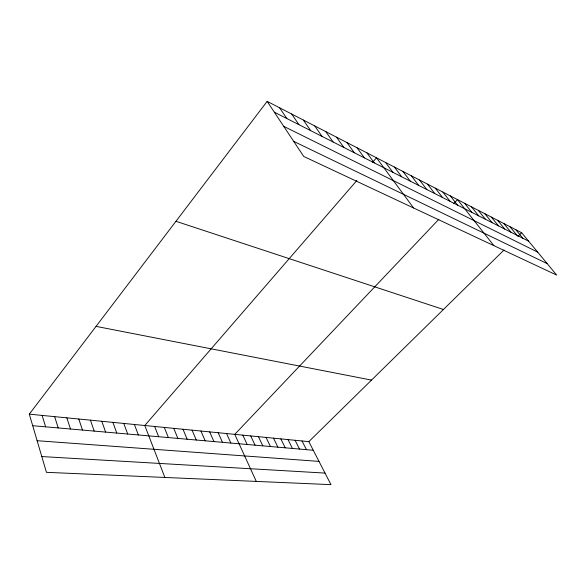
<?xml version="1.0" encoding="UTF-8"?>
<svg xmlns="http://www.w3.org/2000/svg" width="586" height="586" viewBox="0 0 586 586"><rect width="100%" height="100%" fill="white"/><g stroke="black" fill="none" stroke-linecap="round" stroke-linejoin="round"><path stroke-width="0.88" d="M29.3 414.148L308.837 441.639L330.965 484.637L46.441 472.331L29.3 414.148L267.143 101.363L521.628 232.715L556.7 275.105L303.738 156.462L267.143 101.363M356.881 180.466L144.779 425.509L164.871 477.451M372.418 162.512L376.49 157.802L413.635 208.008M438.877 219.267L234.774 434.358L256.287 481.406M453.762 203.584L457.52 199.628L493.888 245.644M308.837 441.639L504.019 250.002M517.826 236.451L521.628 232.715M41.789 456.56L325.025 473.085M37.123 440.709L319.011 461.402M32.706 425.707L313.276 450.268M96.045 326.373L371.517 380.094M175.947 221.288L443.434 309.489M293.718 141.387L547.236 263.663M283.734 126.342L537.692 252.134M274.336 112.197L528.631 241.183M515.827 229.719L522.859 238.253M509.901 226.665L516.955 235.257M503.843 223.537L510.926 232.203M497.661 220.343L504.766 229.075M491.339 217.084L498.466 225.881M484.871 213.744L492.028 222.614M478.264 210.337L485.442 219.274M471.51 206.851L478.703 215.86M464.595 203.276L471.811 212.359M450.275 195.885L457.527 205.115M442.862 192.061L450.129 201.364M435.266 188.143L442.555 197.519M427.487 184.121L434.79 193.585M419.51 180.012L426.828 189.542M411.343 175.793L418.668 185.403M402.956 171.464L410.295 181.162M394.363 167.032L401.71 176.804M385.544 162.476L392.898 172.335M366.917 152.858L374.271 162.886M357.064 147.782L364.419 157.89M346.941 142.552L354.288 152.748M336.525 137.175L343.865 147.46M325.801 131.645L333.126 142.017M314.763 125.946L322.073 136.413M303.394 120.079L310.683 130.634M291.682 114.028L298.941 124.679M279.603 107.795L286.832 118.54M302.024 440.972L306.456 449.674M295.088 440.291L299.512 449.066M288.034 439.595L292.443 448.444M280.841 438.885L285.243 447.814M273.515 438.167L277.911 447.177M266.059 437.434L270.432 446.517M258.455 436.687L262.821 445.851M250.713 435.925L255.056 445.177M242.816 435.149L247.145 444.481M226.562 433.552L230.855 443.053M218.197 432.724L222.46 442.32M209.663 431.889L213.905 441.573M200.954 431.032L205.166 440.804M192.069 430.153L196.259 440.027M183 429.267L187.154 439.229M173.749 428.351L177.866 438.416M164.292 427.428L168.38 437.588M154.638 426.476L158.689 436.738M134.399 424.484L138.362 434.959M123.778 423.444L127.697 434.021M112.915 422.374L116.782 433.069M101.803 421.283L105.612 432.094M90.427 420.162L94.178 431.091M78.78 419.012L82.472 430.065M66.855 417.84L70.481 429.018M54.645 416.639L58.197 427.941M42.126 415.408L45.613 426.842"/></g></svg>
